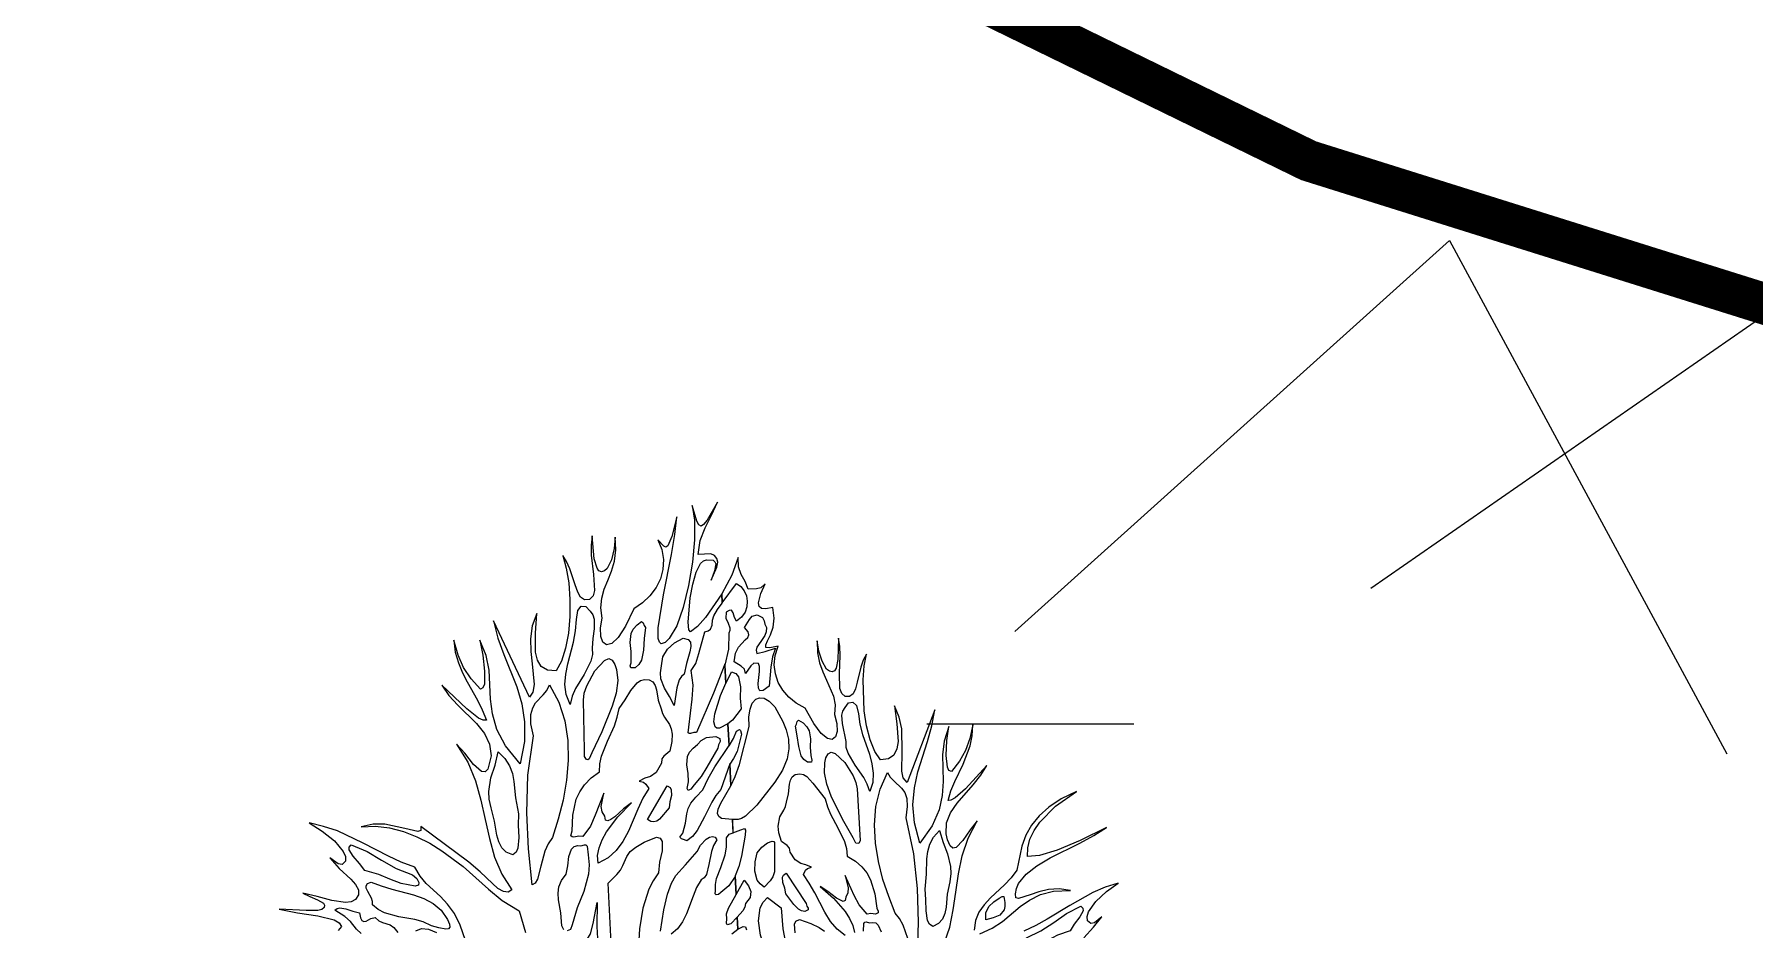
# Model space of a CAD drawing. Header units: inches. Extents: x -8940 to 26362, y -28010 to 990.
# Drawn here: x 4442.723 to 4445.984, y -7387.173 to -7385.475 of the extents above; entities that cross this region are included whole.
import ezdxf

# ---------------------------------------------------------------- set-up
doc = ezdxf.new("R2010")
doc.units = ezdxf.units.IN
doc.header["$MEASUREMENT"] = 0
doc.layers.add('BUILDING', color=5, linetype='Continuous', lineweight=15)
doc.layers.add('TREE', color=3, linetype='Continuous', lineweight=15)
doc.layers.add('Text', color=7, linetype='Continuous')

# ---------------------------------------------------------------- blocks, each defined once
blk = doc.blocks.new('tree2')
at = {"layer": 'TREE'}
for points in [[(5207.2101, 5948.2215), (5207.2187, 5948.2282), (5207.2178, 5948.2461), (5207.2088, 5948.2362), (5207.2033, 5948.235), (5207.2021, 5948.2372), (5207.2027, 5948.2436), (5207.2021, 5948.251), (5207.2051, 5948.2593), (5207.2165, 5948.2793), (5207.215, 5948.3061), (5207.2058, 5948.2923), (5207.1941, 5948.2824), (5207.1904, 5948.2793), (5207.1873, 5948.2787), (5207.1857, 5948.2806), (5207.1861, 5948.2849), (5207.1861, 5948.2941), (5207.1876, 5948.3028), (5207.1941, 5948.3191), (5207.2005, 5948.3379), (5207.2024, 5948.3493), (5207.2024, 5948.3628), (5207.2061, 5948.368), (5207.2119, 5948.3702), (5207.211, 5948.3896), (5207.195, 5948.3914), (5207.191, 5948.3942), (5207.1891, 5948.3985), (5207.19, 5948.405), (5207.1937, 5948.4136), (5207.2085, 5948.4395), (5207.207, 5948.4718), (5207.1941, 5948.4339), (5207.1867, 5948.4253), (5207.1805, 5948.4151), (5207.17, 5948.3939), (5207.1593, 5948.3736), (5207.1522, 5948.365), (5207.1439, 5948.3582), (5207.1405, 5948.36), (5207.1359, 5948.3613), (5207.1337, 5948.3637), (5207.138, 5948.3696), (5207.142, 5948.3844), (5207.1439, 5948.3982), (5207.146, 5948.4059), (5207.15, 5948.4139), (5207.1571, 5948.4229), (5207.1676, 5948.4333), (5207.1753, 5948.4503), (5207.1851, 5948.4672), (5207.2061, 5948.4986), (5207.2042, 5948.5306), (5207.1919, 5948.5242), (5207.1882, 5948.5242), (5207.1854, 5948.526), (5207.1836, 5948.5337), (5207.1851, 5948.5454), (5207.1934, 5948.5725), (5207.2015, 5948.5904), (5207.1999, 5948.6184), (5207.1833, 5948.5756), (5207.158, 5948.518), (5207.154, 5948.518), (5207.1494, 5948.5162), (5207.1472, 5948.5162), (5207.146, 5948.5174), (5207.1469, 5948.5257), (5207.1519, 5948.5667), (5207.1531, 5948.5873), (5207.1503, 5948.6092), (5207.1571, 5948.6193), (5207.1617, 5948.6341), (5207.1703, 5948.6661), (5207.1753, 5948.6677), (5207.1787, 5948.6701), (5207.1814, 5948.676), (5207.1817, 5948.6831), (5207.1836, 5948.6895), (5207.1888, 5948.6991), (5207.1959, 5948.7083), (5207.1956, 5948.7222), (5207.1716, 5948.6871), (5207.1596, 5948.6741), (5207.1491, 5948.6658), (5207.1469, 5948.6689), (5207.146, 5948.6803), (5207.1488, 5948.7163), (5207.1525, 5948.736), (5207.1577, 5948.7539), (5207.1642, 5948.7665), (5207.1682, 5948.7705), (5207.1728, 5948.772), (5207.1827, 5948.7717), (5207.1851, 5948.7693), (5207.1864, 5948.7659), (5207.1848, 5948.7557), (5207.1796, 5948.7419), (5207.1882, 5948.761), (5207.1894, 5948.7684), (5207.1882, 5948.7742), (5207.1848, 5948.7782), (5207.179, 5948.7807), (5207.1605, 5948.7798), (5207.1633, 5948.8004), (5207.171, 5948.8192), (5207.1802, 5948.8379), (5207.1888, 5948.8567), (5207.1737, 5948.8306), (5207.1685, 5948.8241), (5207.1648, 5948.8216), (5207.1614, 5948.8235), (5207.1586, 5948.829), (5207.1519, 5948.8518), (5207.1553, 5948.8302), (5207.1553, 5948.8013), (5207.1522, 5948.7684), (5207.1466, 5948.7342), (5207.1386, 5948.7018), (5207.1291, 5948.675), (5207.118, 5948.656), (5207.1122, 5948.6504), (5207.1063, 5948.6483), (5207.1035, 5948.651), (5207.1017, 5948.656), (5207.1017, 5948.6717), (5207.1094, 5948.7206), (5207.1214, 5948.7801), (5207.1263, 5948.8093), (5207.1294, 5948.8355), (5207.1217, 5948.8065), (5207.1158, 5948.7927), (5207.1131, 5948.7908), (5207.11, 5948.7921), (5207.1011, 5948.8016), (5207.1069, 5948.7871), (5207.1094, 5948.7724), (5207.1085, 5948.7579), (5207.1051, 5948.744), (5207.0986, 5948.7311), (5207.0897, 5948.7191), (5207.0786, 5948.7086), (5207.0657, 5948.7), (5207.0536, 5948.6744), (5207.0429, 5948.6575), (5207.0336, 5948.6489), (5207.0259, 5948.6467), (5207.0204, 5948.6507), (5207.0173, 5948.6593), (5207.0167, 5948.6717), (5207.0195, 5948.6864), (5207.0173, 5948.7015), (5207.0188, 5948.7154), (5207.0225, 5948.7286), (5207.0278, 5948.7416), (5207.033, 5948.7554), (5207.0373, 5948.7702), (5207.0395, 5948.7868), (5207.0386, 5948.8056), (5207.037, 5948.7887), (5207.033, 5948.772), (5207.0268, 5948.7594), (5207.0228, 5948.7557), (5207.0182, 5948.7542), (5207.0145, 5948.7557), (5207.0118, 5948.7597), (5207.0078, 5948.7733), (5207.0047, 5948.8072), (5207.0031, 5948.7936), (5207.0034, 5948.7791), (5207.0068, 5948.7505), (5207.0081, 5948.7271), (5207.0059, 5948.7188), (5207.0007, 5948.7135), (5206.9933, 5948.7129), (5206.9877, 5948.7169), (5206.9834, 5948.7246), (5206.9797, 5948.7351), (5206.972, 5948.7588), (5206.9671, 5948.7696), (5206.9613, 5948.7785), (5206.9665, 5948.76), (5206.9702, 5948.7382), (5206.9717, 5948.7138), (5206.9717, 5948.6886), (5206.9696, 5948.6643), (5206.9656, 5948.6418), (5206.9597, 5948.623), (5206.9517, 5948.6088), (5206.9388, 5948.6098), (5206.9298, 5948.615), (5206.9243, 5948.6242), (5206.9215, 5948.6359), (5206.9212, 5948.6643), (5206.9234, 5948.6932), (5206.9166, 5948.6747), (5206.9141, 5948.6556), (5206.9144, 5948.6369), (5206.9163, 5948.6187), (5206.9191, 5948.5885), (5206.9175, 5948.5771), (5206.9123, 5948.5697), (5206.8596, 5948.6821), (5206.8661, 5948.6569), (5206.8747, 5948.6326), (5206.8938, 5948.5851), (5206.9012, 5948.5602), (5206.9052, 5948.5334), (5206.9049, 5948.5045), (5206.8988, 5948.4718), (5206.8772, 5948.4983), (5206.8643, 5948.5223), (5206.8578, 5948.5451), (5206.855, 5948.567), (5206.8529, 5948.6095), (5206.8486, 5948.631), (5206.8393, 5948.6538), (5206.8436, 5948.6319), (5206.8464, 5948.6079), (5206.8461, 5948.5891), (5206.8439, 5948.5836), (5206.8405, 5948.5817), (5206.8267, 5948.5971), (5206.8156, 5948.6135), (5206.8073, 5948.6319), (5206.8011, 5948.6538), (5206.8033, 5948.6363), (5206.8079, 5948.6205), (5206.8138, 5948.6058), (5206.8208, 5948.5922), (5206.8362, 5948.5654), (5206.843, 5948.5513), (5206.8492, 5948.5362), (5206.8442, 5948.5362), (5206.8375, 5948.5392), (5206.8202, 5948.5525), (5206.7836, 5948.5873), (5206.794, 5948.5725), (5206.807, 5948.5583), (5206.8347, 5948.5309), (5206.8461, 5948.5165), (5206.8538, 5948.5008), (5206.8559, 5948.4835), (5206.8513, 5948.4638), (5206.847, 5948.4598), (5206.8418, 5948.4604), (5206.8301, 5948.4709), (5206.8174, 5948.4872), (5206.8051, 5948.5005), (5206.8215, 5948.4743), (5206.8329, 5948.4466), (5206.8408, 5948.4182), (5206.8473, 5948.3896), (5206.8535, 5948.3616), (5206.8612, 5948.3345), (5206.8716, 5948.3092), (5206.8867, 5948.2861), (5206.8809, 5948.2827), (5206.8741, 5948.284), (5206.8661, 5948.2883), (5206.8578, 5948.2954), (5206.8399, 5948.3126), (5206.823, 5948.3268), (5206.7525, 5948.3797), (5206.7525, 5948.3736), (5206.7482, 5948.372), (5206.7291, 5948.3767), (5206.6998, 5948.3828), (5206.6826, 5948.3828), (5206.665, 5948.3788), (5206.6857, 5948.3801), (5206.7063, 5948.3776), (5206.7269, 5948.372), (5206.7466, 5948.3643), (5206.7657, 5948.3548), (5206.7836, 5948.3437), (5206.8147, 5948.3206), (5206.8523, 5948.2871), (5206.8723, 5948.2707), (5206.8972, 5948.2556), (5206.9064, 5948.2236)], [(5206.8181, 5948.2116), (5206.8107, 5948.2341), (5206.8021, 5948.2516), (5206.7919, 5948.2652), (5206.7814, 5948.2763), (5206.7605, 5948.2957), (5206.7516, 5948.3065), (5206.7439, 5948.3194), (5206.7238, 5948.3268), (5206.7051, 5948.3357), (5206.6678, 5948.3551), (5206.6299, 5948.373), (5206.6096, 5948.3797), (5206.5883, 5948.3847), (5206.6074, 5948.3727), (5206.6256, 5948.3582), (5206.6385, 5948.3428), (5206.6416, 5948.3354), (5206.6416, 5948.3286), (5206.6367, 5948.3237), (5206.6308, 5948.3246), (5206.6185, 5948.3336), (5206.6327, 5948.3178), (5206.6496, 5948.3018), (5206.6564, 5948.2941), (5206.6607, 5948.2864), (5206.661, 5948.279), (5206.6567, 5948.272), (5206.6502, 5948.2686), (5206.6419, 5948.2677), (5206.6219, 5948.2707), (5206.6, 5948.2766), (5206.5791, 5948.2812), (5206.5893, 5948.2763), (5206.6007, 5948.2717), (5206.6093, 5948.2667), (5206.6108, 5948.2637), (5206.6102, 5948.2603), (5206.6068, 5948.2575), (5206.601, 5948.2559), (5206.5837, 5948.2559), (5206.5443, 5948.2578), (5206.5711, 5948.2526), (5206.601, 5948.2479), (5206.6253, 5948.2421), (5206.6327, 5948.2378), (5206.6358, 5948.2322), (5206.6308, 5948.2264)], [(5207.7277, 5948.2156), (5207.7422, 5948.2313), (5207.7542, 5948.2467), (5207.7434, 5948.2378), (5207.7382, 5948.2365), (5207.7333, 5948.2406), (5207.7326, 5948.247), (5207.7348, 5948.2538), (5207.7456, 5948.2689), (5207.7613, 5948.2837), (5207.7785, 5948.296), (5207.7591, 5948.2901), (5207.741, 5948.2824), (5207.7071, 5948.2633), (5207.6741, 5948.243), (5207.6572, 5948.2338), (5207.6396, 5948.2255)], [(5207.5747, 5948.2215), (5207.5931, 5948.2298), (5207.6085, 5948.2399), (5207.6344, 5948.2615), (5207.648, 5948.2713), (5207.664, 5948.2793), (5207.6834, 5948.2843), (5207.7083, 5948.2852), (5207.6917, 5948.2877), (5207.676, 5948.2867), (5207.6615, 5948.2834), (5207.6492, 5948.279), (5207.6319, 5948.2735), (5207.6279, 5948.2747), (5207.6276, 5948.2803), (5207.6289, 5948.2883), (5207.6319, 5948.2957), (5207.643, 5948.3092), (5207.659, 5948.3215), (5207.6784, 5948.3332), (5207.7219, 5948.3551), (5207.7428, 5948.3662), (5207.7613, 5948.3779), (5207.7225, 5948.3588), (5207.6889, 5948.3446), (5207.6627, 5948.3366), (5207.6452, 5948.3354), (5207.6455, 5948.348), (5207.6486, 5948.361), (5207.6547, 5948.3736), (5207.663, 5948.3859), (5207.6864, 5948.4096), (5207.7172, 5948.4312), (5207.6948, 5948.4201), (5207.6766, 5948.4081), (5207.6621, 5948.3951), (5207.651, 5948.3813), (5207.6427, 5948.3665), (5207.6366, 5948.3505), (5207.6292, 5948.3154), (5207.6209, 5948.304), (5207.6113, 5948.2935), (5207.5907, 5948.2744), (5207.5811, 5948.2643), (5207.5734, 5948.2535), (5207.5685, 5948.2412), (5207.5667, 5948.227)], [(5207.5226, 5948.2073), (5207.5306, 5948.2313), (5207.5359, 5948.2569), (5207.5396, 5948.283), (5207.5436, 5948.3098), (5207.5491, 5948.3363), (5207.5577, 5948.3625), (5207.571, 5948.3877), (5207.5605, 5948.3748), (5207.5497, 5948.3591), (5207.5399, 5948.3486), (5207.5353, 5948.3477), (5207.5313, 5948.3508), (5207.5272, 5948.36), (5207.5254, 5948.3686), (5207.526, 5948.3847), (5207.5319, 5948.3998), (5207.5414, 5948.4139), (5207.5651, 5948.441), (5207.5762, 5948.4549), (5207.5851, 5948.4693), (5207.5537, 5948.4349), (5207.5386, 5948.4216), (5207.5325, 5948.4182), (5207.5282, 5948.4179), (5207.5325, 5948.4321), (5207.538, 5948.4456), (5207.5503, 5948.4712), (5207.5605, 5948.498), (5207.5636, 5948.5128), (5207.5645, 5948.5291), (5207.5602, 5948.5088), (5207.5537, 5948.4912), (5207.5448, 5948.4755), (5207.5331, 5948.4604), (5207.5294, 5948.462), (5207.5272, 5948.4666), (5207.5254, 5948.4841), (5207.5266, 5948.5063), (5207.5294, 5948.5266), (5207.5223, 5948.5051), (5207.5199, 5948.485), (5207.5208, 5948.4456), (5207.5195, 5948.4253), (5207.5149, 5948.4041), (5207.5048, 5948.3807), (5207.4869, 5948.3551), (5207.4789, 5948.3847), (5207.4764, 5948.4115), (5207.4786, 5948.4364), (5207.4838, 5948.4598), (5207.498, 5948.5048), (5207.5045, 5948.5275), (5207.5088, 5948.5513), (5207.4678, 5948.4444), (5207.4623, 5948.4509), (5207.4601, 5948.461), (5207.4607, 5948.4894), (5207.4601, 5948.5232), (5207.4564, 5948.5405), (5207.4493, 5948.5571), (5207.453, 5948.5306), (5207.4546, 5948.5045), (5207.453, 5948.4937), (5207.4484, 5948.4847), (5207.4407, 5948.4792), (5207.429, 5948.4777), (5207.4207, 5948.49), (5207.4136, 5948.5072), (5207.4084, 5948.5275), (5207.405, 5948.55), (5207.4031, 5948.5956), (5207.4047, 5948.6159), (5207.4084, 5948.6332), (5207.4035, 5948.6245), (5207.3998, 5948.6141), (5207.3945, 5948.5919), (5207.3918, 5948.582), (5207.3884, 5948.5747), (5207.3834, 5948.5707), (5207.377, 5948.571), (5207.3717, 5948.5753), (5207.369, 5948.5827), (5207.3684, 5948.6045), (5207.3696, 5948.631), (5207.369, 5948.6443), (5207.3668, 5948.6569), (5207.3659, 5948.6255), (5207.3634, 5948.6125), (5207.361, 5948.6085), (5207.3579, 5948.607), (5207.3536, 5948.6082), (5207.3496, 5948.6113), (5207.3428, 5948.6227), (5207.3382, 5948.6375), (5207.3357, 5948.6529), (5207.336, 5948.6353), (5207.3391, 5948.6202), (5207.344, 5948.607), (5207.3496, 5948.5947), (5207.3597, 5948.5713), (5207.3619, 5948.5586), (5207.3613, 5948.5445), (5207.3647, 5948.5309), (5207.365, 5948.5195), (5207.3628, 5948.5115), (5207.3579, 5948.5075), (5207.3508, 5948.5088), (5207.3416, 5948.5162), (5207.3305, 5948.5309), (5207.3179, 5948.5537), (5207.3049, 5948.5608), (5207.2941, 5948.5697), (5207.2852, 5948.5802), (5207.2784, 5948.5916), (5207.2741, 5948.6042), (5207.2726, 5948.6175), (5207.2738, 5948.631), (5207.2781, 5948.6449), (5207.2658, 5948.6424), (5207.2603, 5948.643), (5207.26, 5948.6467), (5207.2627, 5948.6529), (5207.267, 5948.6615), (5207.2707, 5948.6729), (5207.2726, 5948.6864), (5207.2704, 5948.7021), (5207.2603, 5948.6997), (5207.2538, 5948.7003), (5207.2504, 5948.7034), (5207.2495, 5948.7086), (5207.2526, 5948.7225), (5207.259, 5948.7369), (5207.2526, 5948.7308), (5207.2464, 5948.7292), (5207.2341, 5948.7289), (5207.2295, 5948.74), (5207.2239, 5948.7505), (5207.2199, 5948.7619), (5207.2196, 5948.7754), (5207.2101, 5948.7496), (5207.1956, 5948.7222), (5207.1959, 5948.7086), (5207.2172, 5948.7373), (5207.2233, 5948.7326), (5207.2282, 5948.7265), (5207.2316, 5948.7191), (5207.2329, 5948.7111), (5207.2322, 5948.7028), (5207.2295, 5948.6948), (5207.2245, 5948.6877), (5207.2172, 5948.6818), (5207.2138, 5948.6871), (5207.2122, 5948.6938), (5207.2095, 5948.6981), (5207.2064, 5948.6975), (5207.2018, 5948.6948), (5207.2011, 5948.6864), (5207.2045, 5948.6787), (5207.2073, 5948.6717), (5207.2073, 5948.668), (5207.2055, 5948.664), (5207.2051, 5948.6406), (5207.1999, 5948.6169), (5207.2015, 5948.5904), (5207.2058, 5948.5987), (5207.2095, 5948.6073), (5207.2159, 5948.6045), (5207.2199, 5948.5996), (5207.2227, 5948.5851), (5207.2224, 5948.5682), (5207.2239, 5948.5525), (5207.211, 5948.5362), (5207.2042, 5948.5306), (5207.2061, 5948.4983), (5207.2125, 5948.5091), (5207.2168, 5948.5199), (5207.2215, 5948.5223), (5207.223, 5948.5208), (5207.2245, 5948.5152), (5207.2178, 5948.49), (5207.2128, 5948.4798), (5207.207, 5948.4712), (5207.2085, 5948.4392), (5207.215, 5948.453), (5207.2215, 5948.4709), (5207.2356, 5948.5269), (5207.2353, 5948.5408), (5207.2369, 5948.5522), (5207.2402, 5948.5608), (5207.2452, 5948.5667), (5207.251, 5948.5691), (5207.2578, 5948.5685), (5207.2652, 5948.5639), (5207.2732, 5948.5556), (5207.2852, 5948.534), (5207.2901, 5948.5217), (5207.2935, 5948.5081), (5207.2941, 5948.494), (5207.2914, 5948.4789), (5207.2846, 5948.4626), (5207.2732, 5948.445), (5207.2467, 5948.4108), (5207.2301, 5948.3948), (5207.2242, 5948.3914), (5207.2193, 5948.3899), (5207.211, 5948.3896), (5207.2116, 5948.3702), (5207.2233, 5948.3745), (5207.2289, 5948.3767), (5207.2301, 5948.3742), (5207.2295, 5948.3668), (5207.2245, 5948.3357), (5207.2202, 5948.3206), (5207.215, 5948.3068), (5207.2165, 5948.2793), (5207.2282, 5948.3006), (5207.2344, 5948.2923), (5207.2381, 5948.2837), (5207.2372, 5948.275), (5207.2304, 5948.2661), (5207.2292, 5948.2609), (5207.2264, 5948.2553), (5207.2178, 5948.2461), (5207.2187, 5948.2282), (5207.227, 5948.2325), (5207.2301, 5948.2316), (5207.2319, 5948.2276)], [(5206.9723, 5948.5593), (5206.9665, 5948.5737), (5206.9646, 5948.5885), (5206.9659, 5948.6036), (5206.969, 5948.619), (5206.977, 5948.651), (5206.9803, 5948.6674), (5206.9816, 5948.684), (5206.9834, 5948.6975), (5206.9887, 5948.7037), (5206.9954, 5948.7034), (5207.0019, 5948.6966), (5207.0056, 5948.6911), (5207.0078, 5948.6846), (5207.0078, 5948.6707), (5207.0056, 5948.6563), (5207.0044, 5948.6421), (5207.005, 5948.6326), (5207.0025, 5948.623), (5206.9927, 5948.6033), (5206.9803, 5948.5824), (5206.9754, 5948.5713), (5206.9723, 5948.5593)], [(5207.0681, 5948.6132), (5207.0616, 5948.6132), (5207.0607, 5948.6159), (5207.062, 5948.6202), (5207.062, 5948.6239), (5207.062, 5948.6369), (5207.0607, 5948.6501), (5207.062, 5948.6634), (5207.065, 5948.6698), (5207.0706, 5948.6763), (5207.077, 5948.6812), (5207.0798, 5948.6794), (5207.081, 5948.6754), (5207.0832, 5948.6723), (5207.081, 5948.6563), (5207.0801, 5948.6393), (5207.077, 5948.6242), (5207.0733, 5948.6181), (5207.0681, 5948.6132)], [(5207.2135, 5948.6218), (5207.2156, 5948.6344), (5207.2199, 5948.6433), (5207.2298, 5948.6541), (5207.2338, 5948.6578), (5207.2353, 5948.6615), (5207.2341, 5948.6661), (5207.2289, 5948.6723), (5207.2359, 5948.684), (5207.2402, 5948.6889), (5207.2476, 5948.6911), (5207.255, 5948.6871), (5207.2578, 5948.6821), (5207.2587, 5948.6772), (5207.2609, 5948.6723), (5207.2606, 5948.6661), (5207.2587, 5948.6606), (5207.2526, 5948.652), (5207.247, 5948.6436), (5207.2461, 5948.6393), (5207.247, 5948.6341), (5207.2593, 5948.6369), (5207.2741, 5948.6421), (5207.2698, 5948.6292), (5207.2673, 5948.6141), (5207.2652, 5948.5861), (5207.2563, 5948.5796), (5207.2513, 5948.579), (5207.2492, 5948.583), (5207.2489, 5948.5901), (5207.2507, 5948.6076), (5207.2507, 5948.615), (5207.2492, 5948.6193), (5207.2427, 5948.6199), (5207.2381, 5948.6159), (5207.2304, 5948.6045), (5207.2286, 5948.6113), (5207.2239, 5948.6153), (5207.2135, 5948.6218)], [(5207.1251, 5948.5577), (5207.1186, 5948.571), (5207.1109, 5948.583), (5207.1057, 5948.5971), (5207.1051, 5948.6058), (5207.1066, 5948.6162), (5207.1088, 5948.6292), (5207.1155, 5948.6403), (5207.1257, 5948.6498), (5207.1383, 5948.6569), (5207.1457, 5948.655), (5207.1491, 5948.6507), (5207.15, 5948.6443), (5207.1485, 5948.6366), (5207.1432, 5948.6193), (5207.1402, 5948.6039), (5207.1359, 5948.6002), (5207.1328, 5948.5956), (5207.1294, 5948.5836), (5207.1251, 5948.5577)], [(5206.9936, 5948.4918), (5206.9921, 5948.5654), (5206.993, 5948.5756), (5206.9967, 5948.5867), (5207.0087, 5948.6088), (5207.0228, 5948.6239), (5207.029, 5948.6267), (5207.0339, 5948.6245), (5207.0379, 5948.6181), (5207.0404, 5948.6107), (5207.0422, 5948.5944), (5207.0398, 5948.5759), (5207.0342, 5948.5568), (5207.0188, 5948.5189), (5207.0041, 5948.4878), (5207.0004, 5948.4792), (5206.9982, 5948.4777), (5206.9961, 5948.478), (5206.9933, 5948.4826), (5206.9936, 5948.4918)], [(5206.9166, 5948.2935), (5206.9108, 5948.3465), (5206.9083, 5948.3998), (5206.9101, 5948.4552), (5206.9181, 5948.5131), (5206.9144, 5948.5306), (5206.9144, 5948.5442), (5206.9172, 5948.554), (5206.9215, 5948.5614), (5206.9326, 5948.5734), (5206.9379, 5948.5799), (5206.9419, 5948.5882), (5206.9557, 5948.5623), (5206.9643, 5948.5349), (5206.9687, 5948.5063), (5206.9693, 5948.4767), (5206.9668, 5948.4475), (5206.9619, 5948.4182), (5206.9548, 5948.3902), (5206.9465, 5948.3634), (5206.9397, 5948.3542), (5206.9351, 5948.3434), (5206.9289, 5948.3209), (5206.924, 5948.3021), (5206.9209, 5948.2963), (5206.9166, 5948.2935)], [(5206.9751, 5948.3733), (5206.976, 5948.3964), (5206.9813, 5948.4195), (5206.9865, 5948.4306), (5206.9936, 5948.441), (5207.0031, 5948.4509), (5207.0155, 5948.4598), (5207.0158, 5948.4718), (5207.0182, 5948.4832), (5207.0272, 5948.5051), (5207.0376, 5948.5279), (5207.0416, 5948.5402), (5207.0444, 5948.5534), (5207.053, 5948.566), (5207.0616, 5948.5796), (5207.0706, 5948.591), (5207.0758, 5948.5944), (5207.0817, 5948.5959), (5207.0887, 5948.5953), (5207.0937, 5948.5922), (5207.0971, 5948.587), (5207.0992, 5948.5805), (5207.1017, 5948.5657), (5207.106, 5948.5525), (5207.1081, 5948.5457), (5207.1112, 5948.5402), (5207.1183, 5948.5297), (5207.1208, 5948.5235), (5207.1223, 5948.5152), (5207.1217, 5948.5045), (5207.1189, 5948.4903), (5207.1103, 5948.4829), (5207.1069, 5948.4789), (5207.1066, 5948.4727), (5207.0989, 5948.4592), (5207.0906, 5948.4533), (5207.0823, 5948.4506), (5207.074, 5948.4463), (5207.0804, 5948.4447), (5207.0838, 5948.4419), (5207.0878, 5948.4355), (5207.0792, 5948.421), (5207.0718, 5948.405), (5207.058, 5948.3727), (5207.0499, 5948.3576), (5207.0401, 5948.3443), (5207.0281, 5948.3332), (5207.0133, 5948.3255), (5207.0127, 5948.3369), (5207.0148, 5948.3483), (5207.0192, 5948.36), (5207.0256, 5948.3717), (5207.0426, 5948.3939), (5207.0626, 5948.4142), (5207.0509, 5948.4053), (5207.0379, 5948.3939), (5207.0321, 5948.3896), (5207.0275, 5948.3877), (5207.0241, 5948.389), (5207.0232, 5948.3945), (5207.0192, 5948.401), (5207.0179, 5948.409), (5207.0216, 5948.4287), (5207.0152, 5948.4124), (5207.0093, 5948.3961), (5207.0022, 5948.3801), (5206.9911, 5948.365), (5206.985, 5948.3653), (5206.9779, 5948.364), (5206.9751, 5948.3643), (5206.9733, 5948.3656), (5206.9751, 5948.3733)], [(5207.4133, 5948.4309), (5207.4093, 5948.4416), (5207.4041, 5948.4515), (5207.3915, 5948.47), (5207.381, 5948.4872), (5207.3782, 5948.4958), (5207.3782, 5948.5048), (5207.373, 5948.5309), (5207.372, 5948.5436), (5207.3733, 5948.5494), (5207.3767, 5948.5549), (5207.3819, 5948.5617), (5207.3881, 5948.5627), (5207.3936, 5948.5574), (5207.3964, 5948.5451), (5207.3985, 5948.53), (5207.4025, 5948.5149), (5207.4124, 5948.486), (5207.4161, 5948.4718), (5207.4182, 5948.458), (5207.4176, 5948.4444), (5207.4133, 5948.4309)], [(5207.3215, 5948.474), (5207.316, 5948.478), (5207.3123, 5948.4835), (5207.3086, 5948.4974), (5207.3064, 5948.5128), (5207.3037, 5948.5272), (5207.3052, 5948.53), (5207.3061, 5948.534), (5207.3083, 5948.5359), (5207.3151, 5948.5319), (5207.3203, 5948.5263), (5207.3237, 5948.5205), (5207.3259, 5948.5084), (5207.3252, 5948.4961), (5207.3262, 5948.4841), (5207.3277, 5948.4771), (5207.3271, 5948.4743), (5207.3215, 5948.474)], [(5207.1463, 5948.4453), (5207.1457, 5948.4576), (5207.1439, 5948.4703), (5207.1448, 5948.4826), (5207.1479, 5948.4887), (5207.1531, 5948.4949), (5207.1596, 5948.5001), (5207.1651, 5948.506), (5207.1728, 5948.5106), (5207.1867, 5948.5121), (5207.1925, 5948.5091), (5207.1928, 5948.5045), (5207.1907, 5948.4995), (5207.1897, 5948.4949), (5207.1734, 5948.4669), (5207.1648, 5948.4533), (5207.1546, 5948.441), (5207.1497, 5948.4345), (5207.146, 5948.4324), (5207.1445, 5948.4355), (5207.1463, 5948.4453)], [(5206.888, 5948.3376), (5206.8781, 5948.3419), (5206.8716, 5948.3483), (5206.8673, 5948.357), (5206.8646, 5948.3665), (5206.8612, 5948.3874), (5206.8559, 5948.4068), (5206.8532, 5948.4195), (5206.8526, 5948.4309), (5206.8556, 5948.4509), (5206.8618, 5948.4697), (5206.8664, 5948.4894), (5206.8763, 5948.4795), (5206.883, 5948.4687), (5206.8873, 5948.4576), (5206.8895, 5948.4456), (5206.892, 5948.4216), (5206.8963, 5948.3982), (5206.896, 5948.3813), (5206.8969, 5948.3634), (5206.8954, 5948.3477), (5206.8926, 5948.3419), (5206.888, 5948.3376)], [(5207.3982, 5948.3671), (5207.3988, 5948.3588), (5207.3967, 5948.3545), (5207.3927, 5948.3551), (5207.3887, 5948.3628), (5207.373, 5948.3905), (5207.356, 5948.4241), (5207.3499, 5948.4416), (5207.3465, 5948.4583), (5207.3468, 5948.4734), (5207.3486, 5948.4804), (5207.352, 5948.4866), (5207.3563, 5948.4887), (5207.3622, 5948.4869), (5207.3764, 5948.4737), (5207.3887, 5948.4543), (5207.3927, 5948.4441), (5207.3945, 5948.4349), (5207.3982, 5948.3671)], [(5207.4232, 5948.2593), (5207.4253, 5948.255), (5207.4253, 5948.2526), (5207.4213, 5948.2507), (5207.4145, 5948.2513), (5207.409, 5948.2507), (5207.3976, 5948.264), (5207.3899, 5948.2781), (5207.3767, 5948.3074), (5207.381, 5948.2892), (5207.3807, 5948.2818), (5207.3776, 5948.2757), (5207.3767, 5948.2704), (5207.3739, 5948.2692), (5207.364, 5948.2741), (5207.3514, 5948.2837), (5207.34, 5948.2911), (5207.3597, 5948.2738), (5207.3767, 5948.2544), (5207.3831, 5948.2442), (5207.3881, 5948.2338), (5207.3908, 5948.2233)], [(5207.377, 5948.219), (5207.3653, 5948.2282), (5207.3554, 5948.2399), (5207.3471, 5948.2532), (5207.332, 5948.2821), (5207.324, 5948.296), (5207.3154, 5948.3089), (5207.3185, 5948.3151), (5207.3212, 5948.3178), (5207.3271, 5948.3197), (5207.3191, 5948.3231), (5207.3114, 5948.3252), (5207.3034, 5948.3302), (5207.2957, 5948.3419), (5207.2948, 5948.3477), (5207.2914, 5948.3514), (5207.283, 5948.3576), (5207.2794, 5948.3702), (5207.2781, 5948.3801), (5207.2809, 5948.3936), (5207.2864, 5948.4035), (5207.2892, 5948.409), (5207.2907, 5948.4155), (5207.2935, 5948.4278), (5207.2951, 5948.4416), (5207.2963, 5948.4478), (5207.2991, 5948.4527), (5207.3034, 5948.4561), (5207.3101, 5948.457), (5207.3154, 5948.4561), (5207.3203, 5948.4533), (5207.3295, 5948.4435), (5207.3474, 5948.4204), (5207.3508, 5948.4084), (5207.3554, 5948.3976), (5207.3662, 5948.3773), (5207.3757, 5948.3576), (5207.3788, 5948.3471), (5207.38, 5948.336), (5207.3918, 5948.3286), (5207.4013, 5948.3203), (5207.4087, 5948.3111), (5207.4142, 5948.3012), (5207.4207, 5948.2806), (5207.4232, 5948.2593)], [(5207.469, 5948.2144), (5207.462, 5948.2344), (5207.457, 5948.2439), (5207.4506, 5948.2519), (5207.441, 5948.2763), (5207.4324, 5948.3015), (5207.4259, 5948.328), (5207.4213, 5948.3551), (5207.4201, 5948.3819), (5207.4219, 5948.4087), (5207.4281, 5948.4345), (5207.4392, 5948.4592), (5207.4432, 5948.4521), (5207.4487, 5948.4463), (5207.4598, 5948.4361), (5207.4644, 5948.4296), (5207.4675, 5948.4207), (5207.4681, 5948.4087), (5207.4663, 5948.3921), (5207.4774, 5948.3391), (5207.4829, 5948.2883), (5207.4841, 5948.2387), (5207.4826, 5948.1897)], [(5207.086, 5948.3899), (5207.1152, 5948.4395), (5207.1192, 5948.437), (5207.1211, 5948.4336), (5207.1214, 5948.425), (5207.1189, 5948.4158), (5207.118, 5948.4068), (5207.1038, 5948.3902), (5207.0998, 5948.3874), (5207.0955, 5948.3862), (5207.0909, 5948.3868), (5207.086, 5948.3899)], [(5207.5057, 5948.2322), (5207.5011, 5948.2359), (5207.498, 5948.2412), (5207.4958, 5948.2556), (5207.4955, 5948.272), (5207.4943, 5948.2874), (5207.4964, 5948.3095), (5207.4968, 5948.332), (5207.4983, 5948.3428), (5207.5014, 5948.3536), (5207.5066, 5948.3637), (5207.5155, 5948.3736), (5207.5208, 5948.356), (5207.5276, 5948.3391), (5207.5319, 5948.3206), (5207.5322, 5948.3101), (5207.5306, 5948.2981), (5207.5269, 5948.28), (5207.5254, 5948.2606), (5207.5235, 5948.2513), (5207.5202, 5948.2433), (5207.5143, 5948.2369), (5207.5057, 5948.2322)], [(5206.7445, 5948.2917), (5206.7235, 5948.2957), (5206.7069, 5948.3018), (5206.6906, 5948.3089), (5206.6703, 5948.3148), (5206.6626, 5948.3249), (5206.653, 5948.3357), (5206.6472, 5948.3452), (5206.6472, 5948.3493), (5206.6502, 5948.3526), (5206.6736, 5948.3425), (5206.6949, 5948.3299), (5206.7165, 5948.3178), (5206.7405, 5948.3083), (5206.7469, 5948.3028), (5206.7497, 5948.2972), (5206.7491, 5948.2929), (5206.7445, 5948.2917)], [(5206.9751, 5948.235), (5206.9727, 5948.2279), (5206.968, 5948.2258)], [(5206.9631, 5948.2276), (5206.96, 5948.2335), (5206.9585, 5948.2526), (5206.9551, 5948.2717), (5206.9545, 5948.2812), (5206.9557, 5948.2907), (5206.9594, 5948.3), (5206.9662, 5948.3095), (5206.969, 5948.3218), (5206.9705, 5948.3351), (5206.9742, 5948.3462), (5206.9782, 5948.3499), (5206.9837, 5948.3514), (5206.988, 5948.3511), (5206.9933, 5948.3526), (5206.9954, 5948.3523), (5206.9973, 5948.3505), (5206.9988, 5948.3379), (5207.0001, 5948.3231), (5206.9991, 5948.3095), (5206.9924, 5948.284), (5206.9828, 5948.26), (5206.9751, 5948.235)], [(5207.0324, 5948.2076), (5207.0281, 5948.296), (5207.0407, 5948.3086), (5207.0462, 5948.3154), (5207.0499, 5948.3221), (5207.0558, 5948.3354), (5207.0607, 5948.3425), (5207.0687, 5948.3493), (5207.081, 5948.3566), (5207.0992, 5948.364), (5207.1048, 5948.3622), (5207.1078, 5948.3576), (5207.1075, 5948.3437), (5207.1038, 5948.3268), (5207.1023, 5948.3111), (5207.0943, 5948.2997), (5207.0881, 5948.2871), (5207.0792, 5948.2593), (5207.0743, 5948.2288), (5207.0721, 5948.1959)], [(5207.1051, 5948.2252), (5207.1103, 5948.2569), (5207.1155, 5948.28), (5207.1214, 5948.2963), (5207.1275, 5948.3074), (5207.1417, 5948.3231), (5207.1593, 5948.3425), (5207.1639, 5948.352), (5207.1725, 5948.361), (5207.1771, 5948.3637), (5207.1817, 5948.365), (5207.1854, 5948.364), (5207.1882, 5948.36), (5207.1833, 5948.3517), (5207.1802, 5948.3425), (5207.1765, 5948.3237), (5207.1728, 5948.3086), (5207.1694, 5948.3037), (5207.1648, 5948.3012), (5207.1583, 5948.2898), (5207.1534, 5948.2769), (5207.1436, 5948.251), (5207.1377, 5948.239), (5207.1303, 5948.2288), (5207.1208, 5948.2208)], [(5207.2729, 5948.3129), (5207.2704, 5948.3052), (5207.2664, 5948.2997), (5207.2575, 5948.2901), (5207.2516, 5948.2951), (5207.2476, 5948.3006), (5207.2439, 5948.3138), (5207.2443, 5948.3277), (5207.2476, 5948.3409), (5207.2544, 5948.3493), (5207.2624, 5948.3554), (5207.2695, 5948.3579), (5207.2717, 5948.3576), (5207.2729, 5948.356), (5207.2729, 5948.3129)], [(5206.7685, 5948.2335), (5206.7562, 5948.239), (5206.7439, 5948.2424), (5206.7204, 5948.2467), (5206.6992, 5948.2522), (5206.69, 5948.2572), (5206.6817, 5948.2643), (5206.6817, 5948.2692), (5206.6801, 5948.2741), (5206.6746, 5948.284), (5206.6724, 5948.2886), (5206.6721, 5948.2923), (5206.6739, 5948.2957), (5206.6795, 5948.2978), (5206.6943, 5948.292), (5206.71, 5948.2874), (5206.742, 5948.2787), (5206.7571, 5948.2735), (5206.7709, 5948.2661), (5206.7827, 5948.2563), (5206.7919, 5948.2427), (5206.795, 5948.2356), (5206.7953, 5948.2313), (5206.7934, 5948.2288), (5206.7894, 5948.2282), (5206.779, 5948.2301), (5206.7685, 5948.2335)], [(5207.3194, 5948.2661), (5207.3203, 5948.2624), (5207.3222, 5948.2593), (5207.3222, 5948.2566), (5207.3175, 5948.2544), (5207.3126, 5948.2553), (5207.3083, 5948.2578), (5207.3015, 5948.2646), (5207.2895, 5948.2806), (5207.288, 5948.2886), (5207.2852, 5948.2972), (5207.2846, 5948.3049), (5207.2861, 5948.308), (5207.2898, 5948.3108), (5207.3194, 5948.2661)], [(5207.2624, 5948.275), (5207.2827, 5948.2596), (5207.2849, 5948.2288), (5207.2914, 5948.1953), (5207.3, 5948.1633), (5207.3101, 5948.1362), (5207.3083, 5948.1312), (5207.3068, 5948.126), (5207.2954, 5948.1389), (5207.2827, 5948.1559), (5207.2704, 5948.1759), (5207.2596, 5948.1974), (5207.2523, 5948.2196), (5207.2492, 5948.2406), (5207.252, 5948.2596), (5207.2563, 5948.268), (5207.2624, 5948.275)], [(5207.5839, 5948.2421), (5207.5836, 5948.2526), (5207.5882, 5948.2615), (5207.5953, 5948.2686), (5207.6036, 5948.2741), (5207.6079, 5948.2763), (5207.6101, 5948.2763), (5207.6116, 5948.2677), (5207.6119, 5948.2615), (5207.6107, 5948.2566), (5207.6042, 5948.2492), (5207.5944, 5948.2449), (5207.5839, 5948.2421)], [(5206.665, 5948.2218), (5206.6582, 5948.2282), (5206.649, 5948.2399), (5206.6407, 5948.247), (5206.6259, 5948.2563), (5206.6293, 5948.259), (5206.6333, 5948.26), (5206.6425, 5948.2584), (5206.6527, 5948.2547), (5206.6623, 5948.2522), (5206.6638, 5948.2449), (5206.666, 5948.2409), (5206.6687, 5948.2396), (5206.6721, 5948.2402), (5206.6789, 5948.2439), (5206.6853, 5948.2455), (5206.6909, 5948.2406), (5206.6964, 5948.2381), (5206.7075, 5948.235), (5206.7131, 5948.231), (5206.7189, 5948.2233)], [(5206.9948, 5948.2091), (5207.0022, 5948.2215), (5207.0062, 5948.2365), (5207.0121, 5948.2677), (5207.0115, 5948.2322), (5207.0124, 5948.2147), (5207.0155, 5948.1971), (5207.0121, 5948.1947), (5207.0093, 5948.1941), (5207.0044, 5948.1978), (5206.9994, 5948.2042), (5206.9948, 5948.2091)], [(5207.6409, 5948.1999), (5207.6366, 5948.2008), (5207.6356, 5948.2045), (5207.6381, 5948.2098), (5207.6436, 5948.2156), (5207.6649, 5948.2258), (5207.6837, 5948.2384), (5207.7025, 5948.2513), (5207.7237, 5948.2621), (5207.7265, 5948.2593), (5207.7268, 5948.2556), (5207.7222, 5948.2464), (5207.7139, 5948.2359), (5207.7077, 5948.2261), (5207.6892, 5948.2193), (5207.6747, 5948.2116), (5207.66, 5948.2048), (5207.6409, 5948.1999)], [(5206.7451, 5948.2261), (5206.7534, 5948.2292), (5206.7639, 5948.2282), (5206.7756, 5948.2233)], [(5207.3031, 5948.223), (5207.3021, 5948.2359), (5207.3043, 5948.2402), (5207.3095, 5948.2424), (5207.3265, 5948.2369), (5207.3385, 5948.231), (5207.3465, 5948.2252)], [(5207.4038, 5948.2252), (5207.4041, 5948.2369), (5207.4056, 5948.2387), (5207.4075, 5948.2393), (5207.4124, 5948.2378), (5207.4167, 5948.2384), (5207.4219, 5948.2375), (5207.4256, 5948.2344), (5207.4299, 5948.2245)]]:
    blk.add_lwpolyline(points, dxfattribs=at)

msp = doc.modelspace()

# ---------------------------------------------------------------- hatches: boundary and pattern name
at = {"layer": 'Text', "lineweight": 25}
h = msp.add_hatch(dxfattribs=at)
h.set_pattern_fill('ACAD_ISO07W100', color=0, scale=0.784833, style=0)
h.set_pattern_definition([(0, (-582.442, -27753.198), (0, 3.9241642), [0.3924164, -2.35449854])])
h.paths.add_polyline_path([(4453.012436, -7368.509246), (4432.544063, -7360.765981), (4417.35118, -7356.454306), (4399.865945, -7352.632595), (4389.807755, -7348.417064), (4382.319111, -7347.246699), (4375.943644, -7343.680138), (4368.217405, -7333.076598), (4361.929936, -7322.334389), (4357.719224, -7314.672477), (4356.412451, -7309.03143), (4355.412858, -7306.651874), (4313.200953, -7306.651874), (4313.200953, -7400.608297), (4453.122434, -7400.608297)])
h.paths.add_polyline_path([(4387.774257, -7337.654416), (4394.795484, -7337.654416), (4394.795484, -7334.638043), (4387.774257, -7334.638043)], flags=25)

# ---------------------------------------------------------------- linework, layer by layer
at = {"layer": 'BUILDING', "const_width": 0.078483}
msp.add_lwpolyline([(4437.469088, -7383.961749), (4438.661943, -7384.305469), (4440.626085, -7384.621766), (4442.821452, -7385.050807), (4444.417489, -7385.362721), (4445.138357, -7385.714887), (4446.005425, -7385.987154), (4447.035153, -7385.425885), (4447.183403, -7384.639758), (4447.200747, -7384.178777), (4447.235088, -7384.018434), (4447.316786, -7383.938982), (4447.427938, -7383.984022), (4448.348533, -7384.123352)], dxfattribs=at)
at = {"layer": 'Text', "color": 5, "lineweight": 25}
for points in [[(4444.581464, -7386.607838), (4445.405733, -7385.866387), (4445.931315, -7386.839718)], [(4445.256441, -7386.525608), (4446.092441, -7385.945051), (4446.40616, -7386.76136)]]:
    msp.add_lwpolyline(points, dxfattribs=at)

# ---------------------------------------------------------------- block references
at = {"layer": 'TREE', "color": 3, "xscale": 1.288602291024512, "yscale": 1.288602291008523, "zscale": 1.288602291016571}
msp.add_blockref('tree2', (-2265.977748, -15052.073207), dxfattribs=at)

doc.saveas('drawing.dxf')
